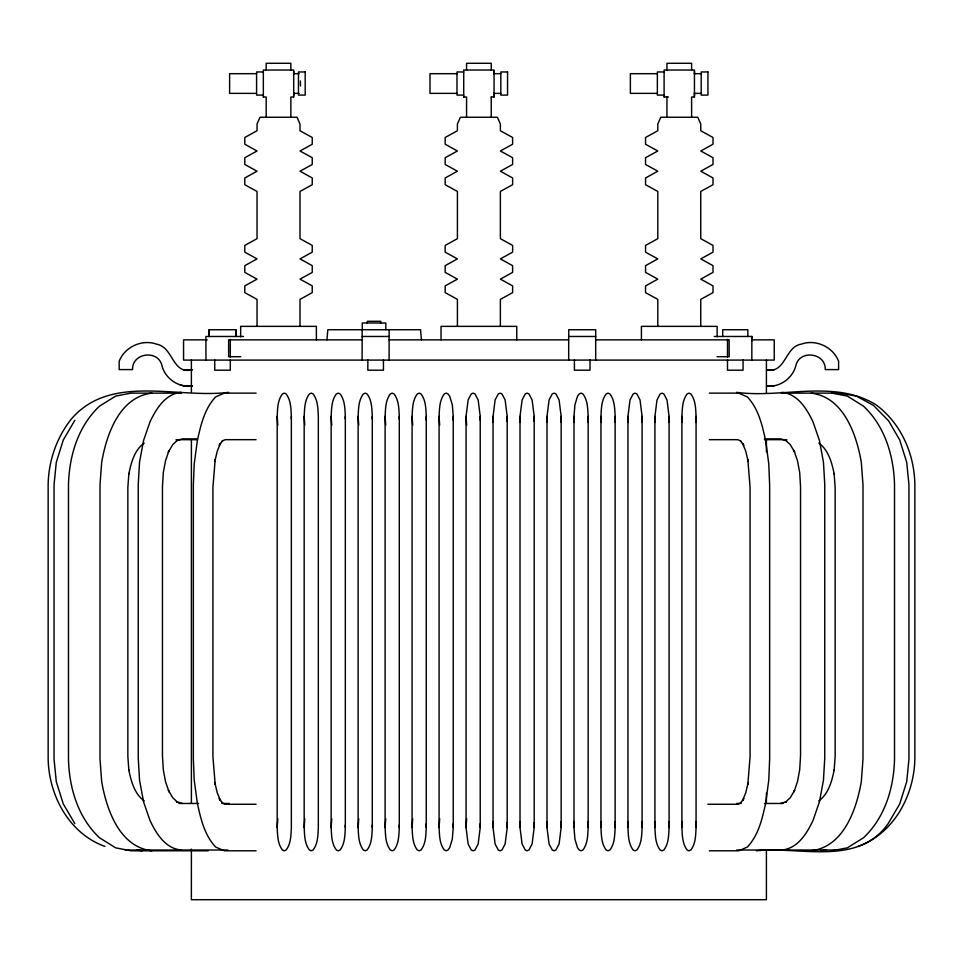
<?xml version="1.0" encoding="UTF-8"?>
<svg xmlns="http://www.w3.org/2000/svg" width="963" height="963" viewBox="0 0 963 963"><rect width="100%" height="100%" fill="white"/><g stroke="black" fill="none" stroke-linecap="round" stroke-linejoin="round"><path stroke-width="1.44" d="M191.396 849.173L191.372 899.707L766.416 899.707L766.416 850.1M293.691 95.698L293.691 92.833M293.691 74.223L293.691 71.358M494.067 95.698L494.067 92.833M494.067 74.223L494.067 71.358M694.455 95.698L694.455 92.833M694.455 74.223L694.455 71.358M266.173 117.257L266.173 97.022L263.344 96.95M290.85 117.257L290.85 97.022L293.691 96.95M466.561 117.257L466.561 97.022L463.721 96.95M491.178 97.01L494.067 96.95M668.43 97.01L664.097 96.95M691.615 117.257L691.615 97.022L694.455 96.95M277.188 416.413C277.597 408.806 277.549 400.223 282.436 393.927L284.278 393.133L286.107 393.927C290.995 400.223 290.946 408.806 291.356 416.413L291.356 827.53C290.946 835.138 290.995 843.72 286.107 850.016L284.278 850.798L282.436 850.016C277.549 843.72 277.597 835.138 277.188 827.53L277.188 416.413L277.789 425.237M291.259 418.821L291.356 416.413M277.188 827.53L277.789 818.706M304.176 416.413C304.585 408.806 304.537 400.223 309.424 393.927L311.254 393.133L313.083 393.927C317.971 400.223 317.922 408.806 318.332 416.413L318.332 827.53C317.922 835.138 317.971 843.72 313.083 850.016L311.254 850.798L309.424 850.016C304.537 843.72 304.585 835.138 304.176 827.53L304.176 416.413L304.765 425.237M304.176 827.53L304.765 818.706M331.152 416.413C331.561 408.806 331.513 400.223 336.4 393.927L338.23 393.133L340.071 393.927C344.959 400.223 344.91 408.806 345.32 416.413L345.32 827.53C344.91 835.138 344.959 843.72 340.071 850.016L338.23 850.798L336.4 850.016C331.513 843.72 331.561 835.138 331.152 827.53L331.152 416.413L331.741 425.237M345.223 418.821L345.32 416.413M331.152 827.53L331.741 818.706M358.128 416.413C358.537 408.806 358.501 400.223 363.388 393.927L365.218 393.133L367.047 393.927C371.935 400.223 371.887 408.806 372.296 416.413L372.296 827.53C371.887 835.138 371.935 843.72 367.047 850.016L365.218 850.798L363.388 850.016C358.501 843.72 358.537 835.138 358.128 827.53L358.128 416.413L358.73 425.237M372.2 418.821L372.296 416.413M358.128 827.53L358.73 818.706M385.116 416.413C385.525 408.806 385.477 400.223 390.364 393.927L392.194 393.133L394.036 393.927C398.911 400.223 398.875 408.806 399.284 416.413L399.284 827.53C398.875 835.138 398.911 843.72 394.036 850.016L392.194 850.798L390.364 850.016C385.477 843.72 385.525 835.138 385.116 827.53L385.116 416.413L385.706 425.237M399.188 418.821L399.284 416.413M385.116 827.53L385.706 818.706M412.092 416.413C412.501 408.806 412.465 400.223 417.34 393.927L419.182 393.133L421.012 393.927C425.899 400.223 425.851 408.806 426.26 416.413L426.26 827.53C425.851 835.138 425.899 843.72 421.012 850.016L419.182 850.798L417.34 850.016C412.465 843.72 412.501 835.138 412.092 827.53L412.092 416.413L412.694 425.237M426.115 420.024L426.26 416.413M412.092 827.53L412.694 818.706M439.08 416.413C439.489 408.806 439.441 400.223 444.328 393.927L446.158 393.133L447.988 393.927L449.697 396.25L452.297 404.773L453.236 416.413L453.236 827.53L452.297 839.17L449.697 847.681L447.988 850.016L446.158 850.798L444.328 850.016C439.441 843.72 439.489 835.138 439.08 827.53L439.08 416.413L439.67 425.237M453.091 420.024L453.236 416.413M439.08 827.53L439.67 818.706M466.056 416.413L468.126 399.958L471.304 393.927L473.134 393.133L474.976 393.927L478.154 399.958L480.224 416.413L480.224 827.53L478.154 843.985L474.976 850.016L473.134 850.798L471.304 850.016L468.126 843.985L466.056 827.53L466.056 416.413L466.658 425.237M480.08 420.024L480.224 416.413M466.056 827.53L466.658 818.706M493.044 416.413L495.114 399.958L498.292 393.927L500.122 393.133L501.952 393.927L505.13 399.958L507.2 416.413L507.2 827.53L505.13 843.985L501.952 850.016L500.122 850.798L498.292 850.016L495.114 843.985L493.044 827.53L493.044 416.413L493.285 422.432M507.007 421.228L507.2 416.413M493.044 827.53L493.285 821.511M520.02 416.413L522.09 399.958L525.268 393.927L527.098 393.133L528.94 393.927L532.106 399.958L534.188 416.413L534.188 827.53L532.106 843.985L528.94 850.016L527.098 850.798L525.268 850.016L522.09 843.985L520.02 827.53L520.02 416.413L520.261 422.432M533.996 421.228L534.188 416.413M520.02 827.53L520.261 821.511M546.996 416.413L549.079 399.958L552.244 393.927L554.086 393.133L555.916 393.927L559.094 399.958L561.164 416.413L561.164 827.53L559.094 843.985L555.916 850.016L554.086 850.798L552.244 850.016L549.079 843.985L546.996 827.53L546.996 416.413L547.237 422.432M560.923 422.432L561.164 416.413M546.996 827.53L547.237 821.511M573.984 416.413L574.935 404.773L577.523 396.25L579.232 393.927L581.062 393.133L582.892 393.927C587.779 400.223 587.743 408.806 588.152 416.413L588.152 827.53C587.743 835.138 587.779 843.72 582.892 850.016L581.062 850.798L579.232 850.016L577.523 847.681L574.935 839.17L573.984 827.53L573.984 416.413L574.225 422.432M587.899 422.432L588.152 416.413M573.984 827.53L574.225 821.511M600.96 416.413C601.369 408.806 601.321 400.223 606.209 393.927L608.05 393.133L609.88 393.927C614.767 400.223 614.719 408.806 615.128 416.413L615.128 827.53C614.719 835.138 614.767 843.72 609.88 850.016L608.05 850.798L606.209 850.016C601.321 843.72 601.369 835.138 600.96 827.53L600.96 416.413L601.201 422.432M614.888 422.432L615.128 416.413M600.96 827.53L601.201 821.511M627.948 416.413L630.019 399.958L633.197 393.927L635.026 393.133L636.856 393.927L640.034 399.958L642.104 416.413L642.104 827.53C641.695 835.138 641.743 843.72 636.856 850.016L635.026 850.798L633.197 850.016C628.309 843.72 628.358 835.138 627.948 827.53L627.948 416.413L628.189 422.432M641.864 422.432L642.104 416.413M627.948 827.53L628.189 821.511M654.924 416.413L656.995 399.958L660.173 393.927L662.002 393.133L663.844 393.927L667.01 399.958L669.092 416.413L669.092 827.53C668.683 835.138 668.731 843.72 663.844 850.016L662.002 850.798L660.173 850.016C655.285 843.72 655.334 835.138 654.924 827.53L654.924 416.413L655.165 422.432M668.852 422.432L669.092 416.413M654.924 827.53L655.165 821.511M681.9 416.413C682.31 408.806 682.273 400.223 687.161 393.927L688.99 393.133L690.82 393.927C695.707 400.223 695.659 408.806 696.068 416.413L696.068 827.53C695.659 835.138 695.707 843.72 690.82 850.016L688.99 850.798L687.161 850.016C682.273 843.72 682.31 835.138 681.9 827.53L681.9 416.413L682.153 422.432M695.828 422.432L696.068 416.413M681.9 827.53L682.153 821.511M222.718 440.681L219.191 445.4L220.419 443.365L217.241 451.226L214.809 461.482L215.17 459.616L212.919 487.302L212.919 756.641L215.17 784.327L214.809 782.462L217.241 792.705L220.419 800.578L219.191 798.544L222.718 803.25M740.282 803.25L743.809 798.544L742.581 800.578L745.759 792.705L748.191 782.462L747.83 784.327L750.081 756.641L750.081 487.302L747.83 459.616L748.191 461.482L745.759 451.226L742.581 443.365L743.809 445.4L740.282 440.681M74.873 420.253L63.281 439.983L56.287 462.288L54.048 484.75L54.048 759.193L56.287 781.655L63.281 803.961L74.873 823.678M144.185 443.04C134.435 450.118 131.076 462.77 128.825 474.025L128.886 473.411L127.85 487.543L127.85 756.4L128.886 770.532L128.825 769.919C131.076 781.174 134.435 793.825 144.185 800.903M818.815 800.903C828.565 793.825 831.924 781.174 834.175 769.919L834.114 770.532L835.15 756.4L835.15 487.543L834.114 473.411L834.175 474.025C831.924 462.77 828.565 450.118 818.815 443.04M858.069 846.417C893.989 833.549 914.344 795.221 914.85 758.447L914.85 483.908C914.212 453.344 900.766 422.913 875.752 404.641C834.139 379.109 782.112 398.562 736.575 392.338M766.729 369.78C785.772 373.837 784.749 346.764 801.228 344.152C815.769 338.904 833.115 346.909 838.604 361.281L838.604 369.587L825.219 369.587C825.977 352.759 799.459 349.268 795.835 365.711C792.633 378.23 779.729 387.716 766.729 385.898L774.336 385.73M222.116 441.018L225.27 439.682L256.062 439.682M740.884 802.925L737.73 804.261L707.877 804.261M181.116 392.338C165.287 393.855 156.271 408.769 150.059 421.686L143.607 440.356L139.551 462.096L138.251 484.112L138.251 758.242L139.551 780.259L143.607 801.998L150.059 820.669C156.271 833.585 165.287 848.499 181.116 850.016M780.512 803.467L786.602 801.685L785.122 802.456L790.25 797.749L794.644 790.262L793.933 791.923L797.472 781.667L799.699 769.738L800.542 755.606L800.542 486.748L799.699 472.616L797.472 460.687L793.933 450.431L794.644 452.092L790.25 444.605L785.122 439.898L786.602 440.669L780.512 438.887L764.405 438.887M781.884 850.016C797.713 848.499 806.729 833.585 812.941 820.669L819.393 801.998L823.449 780.259L824.749 758.242L824.749 484.112L823.449 462.096L819.393 440.356L812.941 421.686C806.729 408.769 797.713 393.855 781.884 392.338M151.865 393.133C119.364 396.949 106.508 434.554 101.681 462.288L100.008 484.907L100.008 759.037L101.681 781.655C106.508 809.389 119.364 846.983 151.865 850.798M811.135 850.798C843.636 846.983 856.492 809.389 861.319 781.655L862.992 759.037L862.992 484.907L861.319 462.288C856.492 434.554 843.636 396.949 811.135 393.133M832.104 850.798L847.368 847.825L863.438 837.81C884.949 817.731 893.82 787.939 894.519 759.193L894.519 484.75C893.82 456.005 884.949 426.212 863.438 406.121L847.368 396.118L832.104 393.133M820.885 850.798L826.435 849.956M183.813 369.864L192.468 369.732C172.064 375.149 173.605 347.089 156.56 344.152C142.03 338.904 124.672 346.909 119.183 361.281L119.183 369.587L132.569 369.587C131.823 352.759 158.341 349.268 161.965 365.711C165.275 378.844 179.07 388.125 192.516 385.91L183.813 385.886L180.129 384.875M263.344 71.96L256.591 71.96L256.591 95.096L263.344 95.096M463.721 71.96L456.98 71.96L456.98 95.096L463.721 95.096M664.097 71.96L657.356 71.96L657.356 95.096L664.097 95.096M256.591 73.682L229.615 73.682L229.615 93.375L256.591 93.375M293.691 73.682L299.084 73.682M456.98 73.682L429.992 73.682L429.992 93.375L456.98 93.375M494.067 73.682L500.82 73.682M657.356 73.682L630.368 73.682L630.368 93.375L657.356 93.375M694.455 73.682L701.196 73.682M293.691 93.375L299.084 93.375M494.067 93.375L500.82 93.375M694.455 93.375L701.196 93.375M243.519 336.472L205.913 336.472L205.95 360.09M362.112 336.472L389.136 336.472M595.712 336.472L568.688 336.472L568.688 360.09M714.269 336.472L751.995 336.472L751.995 340.818M207.214 339.855L183.56 339.855L183.56 360.09L774.228 360.09L774.228 339.855L752.019 339.855M362.112 339.855L228.64 339.855L228.64 356.707L240.738 356.707M389.1 339.855L568.688 339.855M595.676 339.855L729.147 339.855L729.147 356.707L717.05 356.707M228.628 392.338C177.264 398.911 109.963 373.175 70.985 419.471C56.552 437.876 48.752 460.567 48.15 483.908L48.15 758.447C48.656 795.221 69.011 833.549 104.931 846.417M181.538 393.133L130.896 393.133L115.632 396.118L99.562 406.121C78.051 426.212 69.18 456.005 68.481 484.75L68.481 759.193C69.18 787.939 78.051 817.731 99.562 837.81L115.632 847.825L130.896 850.798L208.164 850.798M256.086 393.133L224.319 393.133L215.652 396.888C204.337 408.926 200.665 425.526 197.271 441.15L194.225 463.853L193.346 485.147L193.346 758.796L194.225 780.078L197.271 802.793C200.665 818.418 204.337 835.017 215.652 847.055L224.319 850.798L256.086 850.798M709.334 393.133L738.681 393.133L747.348 396.888C758.663 408.926 762.335 425.526 765.729 441.15L768.775 463.853L769.654 485.147L769.654 758.796L768.775 780.078L765.729 802.793C762.335 818.418 758.663 835.017 747.348 847.055L738.681 850.798L709.334 850.798M781.258 393.133L839.351 393.133L856.468 396.118L873.501 405.435L888.596 420.819L899.719 439.983L906.713 462.288L908.952 484.75L908.952 759.193L906.713 781.655L899.719 803.961L888.127 823.678C857.624 866.76 800.169 846.128 756.388 850.798M197.367 438.887L182.489 438.887L176.398 440.669L177.878 439.898L172.75 444.605L168.356 452.092L169.067 450.431L165.528 460.687L163.301 472.616L162.458 486.748L162.458 755.606L163.301 769.738L165.528 781.667L169.067 791.923L168.356 790.262L172.75 797.749L177.878 802.456L176.398 801.685L182.489 803.467M176.109 439.682L197.162 439.682M709.37 439.682L737.73 439.682L740.884 441.018M764.466 439.682L786.855 439.682M178.913 803.467L198.595 803.467M222.032 803.467L229.35 803.467M736.587 803.467L740.968 803.467M764.405 803.467L783.1 803.467M256.062 804.261L225.27 804.261L222.116 802.925M125.226 850.016L227.882 850.016M736.575 850.016L837.774 850.016M766.765 369.744L773.987 369.864M136.565 849.956L142.115 850.798M695.828 821.511L696.068 827.53M668.852 821.511L669.092 827.53M641.864 821.511L642.104 827.53M614.888 821.511L615.128 827.53M587.899 821.511L588.152 827.53M560.923 821.511L561.164 827.53M533.996 822.715L534.188 827.53M507.007 822.715L507.2 827.53M480.08 823.919L480.224 827.53M453.091 823.919L453.236 827.53M426.115 823.919L426.26 827.53M399.188 825.122L399.284 827.53M372.2 825.122L372.296 827.53M345.223 825.122L345.32 827.53M191.372 360.09L191.396 391.917M766.416 360.09L766.416 393.157M766.416 439.754L766.416 451.779M766.416 792.982L766.416 803.503M751.838 336.472L751.838 360.09M747.83 336.472L747.83 329.731L722.707 329.731L722.707 336.472M743.051 359.933L743.051 370.201L727.486 370.201L727.486 359.933M727.486 339.409L727.486 357.008M717.134 336.845L717.134 326.361L641.418 326.361L641.418 339.855M700.751 326.361L700.751 299.373L713.005 292.632L713.005 285.891L700.751 279.138L713.005 272.397L713.005 265.656L700.751 258.903L713.005 252.162L713.005 245.421L700.751 238.668L700.751 191.456L713.005 184.703L713.005 177.962L700.751 171.221L713.005 164.468L713.005 157.727L700.751 150.986L713.005 144.233L713.005 137.492L700.751 130.751L700.751 123.998L697.778 117.257L660.762 117.257L657.801 123.998L657.801 130.751L645.547 137.492L645.547 144.233L657.801 150.986L645.547 157.727L645.547 164.468L657.801 171.221L645.547 177.962L645.547 184.703L657.801 191.456L657.801 238.668L645.547 245.421L645.547 252.162L657.801 258.903L645.547 265.656L645.547 272.397L657.801 279.138L645.547 285.891L645.547 292.632L657.801 299.373L657.801 326.361M694.455 97.01L694.455 70.034L664.097 70.034L664.097 97.01M691.615 70.034L691.615 63.293L666.938 63.293L666.938 70.034M666.938 97.022L666.938 117.257M595.676 360.09L595.712 329.731L568.724 329.731L568.724 336.472M590.018 359.933L590.018 370.201L574.417 370.201L574.417 359.933M516.758 339.855L516.758 326.361L441.03 326.361L441.03 339.855M500.375 326.361L500.375 299.373L512.617 292.632L512.617 285.891L500.375 279.138L512.617 272.397L512.617 265.656L500.375 258.903L512.617 252.162L512.617 245.421L500.375 238.668L500.375 191.456L512.617 184.703L512.617 177.962L500.375 171.221L512.617 164.468L512.617 157.727L500.375 150.986L512.617 144.233L512.617 137.492L500.375 130.751L500.375 123.998L497.402 117.257L460.386 117.257L457.413 123.998L457.413 130.751L445.171 137.492L445.171 144.233L457.413 150.986L445.171 157.727L445.171 164.468L457.413 171.221L445.171 177.962L445.171 184.703L457.413 191.456L457.413 238.668L445.171 245.421L445.171 252.162L457.413 258.903L445.171 265.656L445.171 272.397L457.413 279.138L445.171 285.891L445.171 292.632L457.413 299.373L457.413 326.361M494.067 97.01L494.067 70.034L463.721 70.034L463.721 97.01M491.238 70.034L491.238 63.293L466.561 63.293L466.561 70.034M491.238 97.022L491.238 117.257M421.397 339.855L420.554 329.731L327.805 329.731L326.963 339.855M389.136 329.731L389.1 360.09M385.838 329.731L385.838 322.99L362.281 322.99L362.281 329.731M383.443 359.933L383.443 370.201L367.842 370.201L367.842 359.933M380.806 322.99L380.806 321.305L367.312 321.305L367.312 322.99M362.148 329.731L362.112 360.09M316.382 339.855L316.382 326.361L240.654 326.361L240.654 336.845M300.432 80.964L300.432 86.056M299.999 326.361L299.999 299.373L312.241 292.632L312.241 285.891L299.999 279.138L312.241 272.397L312.241 265.656L299.999 258.903L312.241 252.162L312.241 245.421L299.999 238.668L299.999 191.456L312.241 184.703L312.241 177.962L299.999 171.221L312.241 164.468L312.241 157.727L299.999 150.986L312.241 144.233L312.241 137.492L299.999 130.751L299.999 123.998L297.025 117.257L260.01 117.257L257.037 123.998L257.037 130.751L244.795 137.492L244.795 144.233L257.037 150.986L244.795 157.727L244.795 164.468L257.037 171.221L244.795 177.962L244.795 184.703L257.037 191.456L257.037 238.668L244.795 245.421L244.795 252.162L257.037 258.903L244.795 265.656L244.795 272.397L257.037 279.138L244.795 285.891L244.795 292.632L257.037 299.373L257.037 326.361M293.691 97.01L293.691 70.034L263.344 70.034L263.344 97.01M290.85 70.034L290.85 63.293L266.173 63.293L266.173 70.034M236.007 336.472L236.007 329.731L209.031 329.731L209.031 336.472M235.766 329.731L235.766 336.472M230.301 339.409L230.301 357.008M230.301 359.933L230.301 370.201L214.737 370.201L214.737 359.933M209.272 329.731L209.272 336.472M191.396 439.561L191.396 802.877M305.199 71.96L298.458 71.96L298.458 95.096L305.199 95.096L305.199 71.96M507.561 71.96L500.82 71.96L500.82 95.096L507.561 95.096L507.561 71.96M707.937 71.96L701.196 71.96L701.196 95.096L707.937 95.096L707.937 71.96"/></g></svg>
